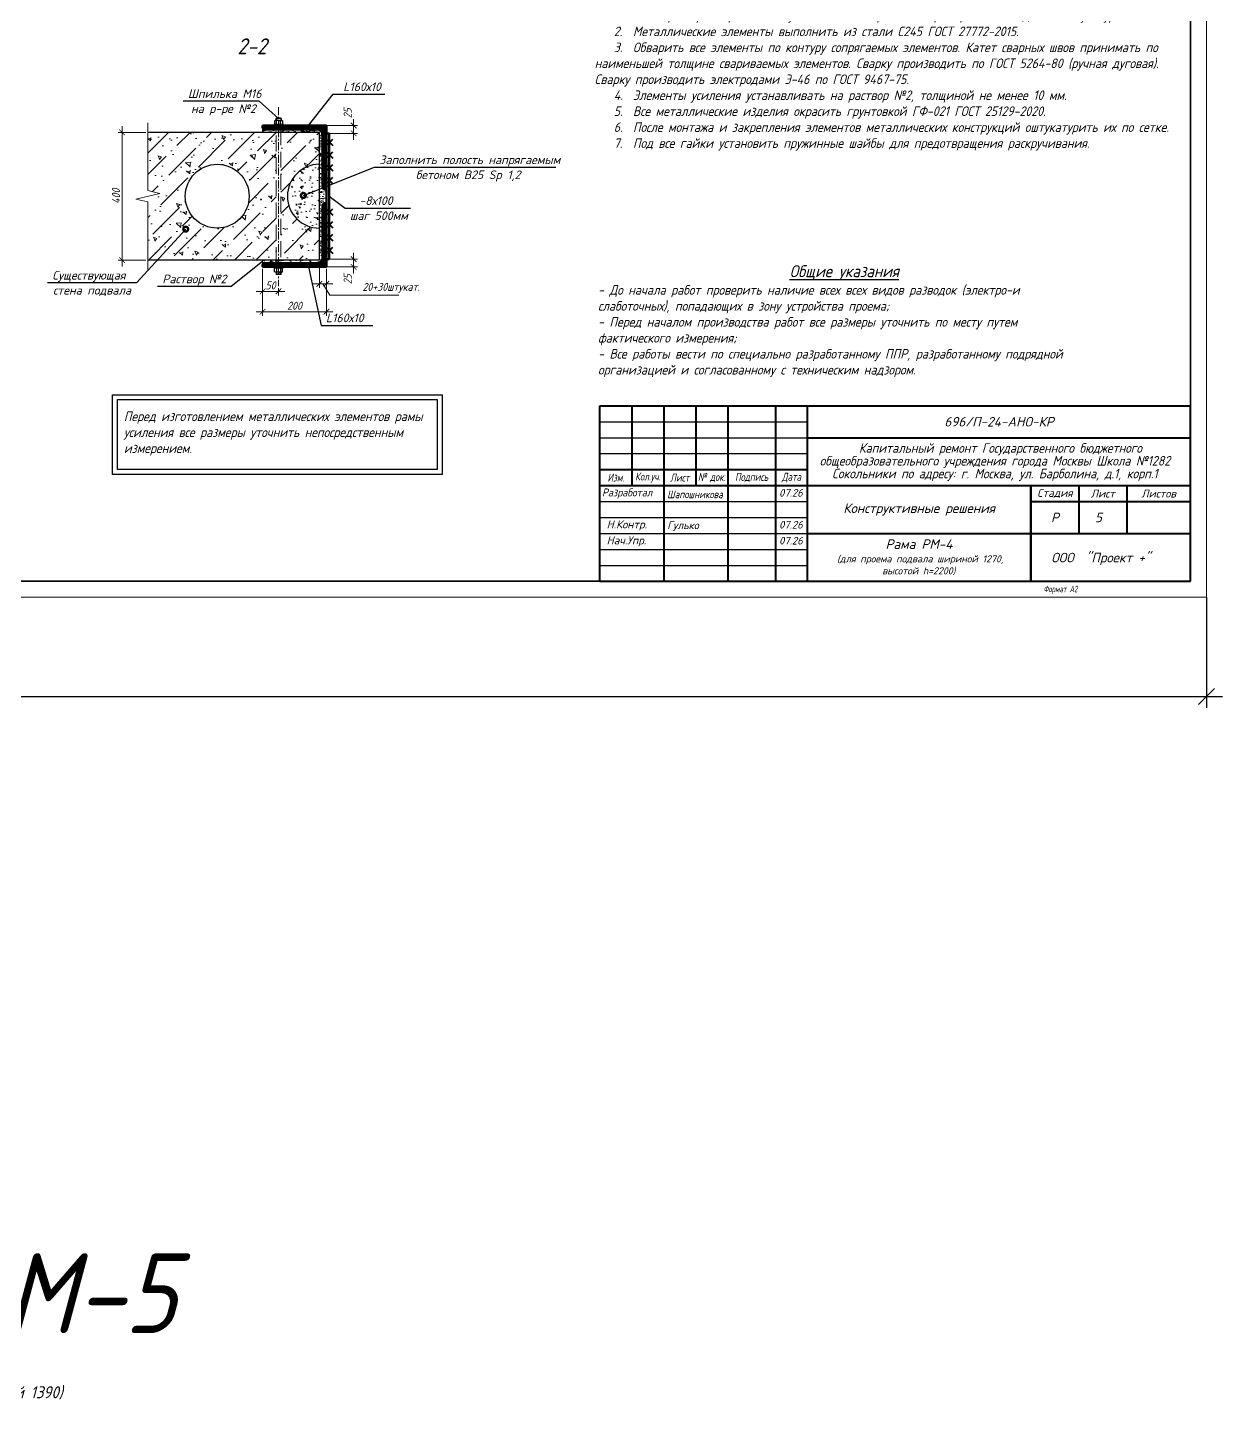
# Model space of a CAD drawing. Header units: millimetres. Extents: x 749182 to 2267578, y 70462 to 311449.
# Drawn here: x 2074414 to 2081900, y 179682 to 188292 of the extents above; entities that cross this region are included whole.
import ezdxf

# ---------------------------------------------------------------- set-up
doc = ezdxf.new("R2010")
doc.units = ezdxf.units.MM
doc.linetypes.add('ГОСТ 2.303 4', pattern=[7, 5, -2, 0])
doc.linetypes.add('осеваяX2', pattern=[4, 2.5, -0.5, 0.5, -0.5])
doc.layers.get('Defpoints').update_dxf_attribs({"color": 255})
for name, color, linetype, lineweight in [('Shtamp', 7, 'Continuous', 35), ('монолит', 176, 'Continuous', 50), ('Оси', 165, 'осеваяX2', 13), ('Размер', 7, 'Continuous', 13), ('размеры', 7, 'Continuous', 9), ('Стены', 184, 'Continuous', 40), ('штамп', 7, 'Continuous', 25), ('штриховка кирпич', 42, 'Continuous', 5)]:
    doc.layers.add(name, color=color, linetype=linetype, lineweight=lineweight)
for name, color, linetype in [('VPORTS', 7, 'Continuous'), ('металл', 124, 'Continuous'), ('Текст', 7, 'Continuous'), ('Штриховка', 252, 'Continuous')]:
    doc.layers.add(name, color=color, linetype=linetype)
doc.styles.add('GOST', font='', dxfattribs={"width": 0.8, "oblique": 10})
doc.styles.add('GOST 2.304_new', font='isocpeur.ttf', dxfattribs={"width": 0.9, "oblique": 15})
doc.styles.add('БДА100', font='romand.shx', dxfattribs={"width": 0.7})
doc.styles.add('М2', font='isocpeui.ttf')
doc.styles.get('GOST').set_extended_font_data('GOST type A')
doc.dimstyles.new('SPDS', dxfattribs={"dimscale": 25, "dimtxt": 2.5, "dimasz": 1.77, "dimexe": 1.25, "dimexo": 0.625, "dimtad": 1, "dimdec": 0, "dimrnd": 0.001, "dimtxsty": 'GOST 2.304_new', "dimblk": 'ARCHTICK', "dimcen": 2.5, "dimdle": 2, "dimclrt": 256, "dimazin": 2, "dimtfac": 0.75, "dimtdec": 0, "dimtmove": 1, "dimatfit": 3, "dimfxl": 0, "dimtolj": 1, "dimlwd": 9, "dimlwe": 9, "dimarcsym": 0})
doc.dimstyles.new('SPDS 1_10', dxfattribs={"dimscale": 10, "dimtxt": 2.5, "dimasz": 1.77, "dimexe": 1.25, "dimexo": 0.625, "dimtad": 1, "dimdec": 0, "dimrnd": 0.001, "dimtxsty": 'М2', "dimblk": 'ARCHTICK', "dimcen": 2.5, "dimdle": 2, "dimclrt": 256, "dimadec": 0, "dimazin": 2, "dimtfac": 0.75, "dimtdec": 0, "dimtmove": 1, "dimatfit": 3, "dimfxl": 0, "dimtolj": 1, "dimlwd": 9, "dimlwe": 9, "dimarcsym": 0})
doc.dimstyles.new('БДА1', dxfattribs={"dimtxt": 2, "dimasz": 1, "dimexe": 0.7, "dimexo": 0, "dimgap": 0.8, "dimtad": 1, "dimdec": 0, "dimrnd": 1, "dimzin": 0, "dimdsep": 46, "dimtxsty": 'БДА100', "dimblk": 'OBLIQUE', "dimcen": 2, "dimdle": 1, "dimadec": 0, "dimazin": 0, "dimtfac": 1, "dimtdec": 0, "dimtmove": 1, "dimatfit": 3, "dimldrblk": 'NONE', "dimfxl": 0, "dimtolj": 1, "dimtzin": 0, "dimlwd": -1, "dimlwe": -1, "dimarcsym": 0})
pattern_1 = [(45, (-41934123.9022, -1431703.9427), (-2.24506403027, 2.24506403027), [])]

# ---------------------------------------------------------------- blocks, each defined once
blk = doc.blocks.new('_Oblique')
at = {"color": 0, "linetype": 'ByBlock', "lineweight": -2}
blk.add_line((-0.5, -0.5), (0.5, 0.5), dxfattribs=at)
blk = doc.blocks.new('*D714')
at = {"layer": 'Defpoints', "color": 0, "transparency": 16777216}
for p, q in [((0, 0), (0, -34.62)), ((594, 0), (594, -34.62)), ((-5, -31.12), (599, -31.12))]:
    blk.add_line(p, q, dxfattribs=at)
for p in [(0, 0), (594, 0), (594, -31.12)]:
    blk.add_point(p, dxfattribs=at)
at = {"layer": 'Defpoints', "color": 0, "transparency": 16777216, "xscale": 5, "yscale": 5, "zscale": 5, "rotation": 180}
blk.add_blockref('_Oblique', (0, -31.12), dxfattribs=at)
at = {"layer": 'Defpoints', "color": 0, "transparency": 16777216, "xscale": 5, "yscale": 5, "zscale": 5}
blk.add_blockref('_Oblique', (594, -31.12), dxfattribs=at)
at = {"layer": 'Defpoints', "color": 0, "lineweight": 0, "transparency": 16777216, "insert": (105, -22.12), "char_height": 10, "attachment_point": 5, "style": 'БДА100'}
blk.add_mtext('\\A1;594', dxfattribs=at)
blk = doc.blocks.new('_None')
blk = doc.blocks.new('A$C88dd6df2')
at = {"layer": 'Shtamp', "linetype": 'Continuous', "lineweight": 40}
for p, q in [((-185, 55), (0, 55)), ((-185, 0), (-185, 55)), ((-175, 55), (-175, 30)), ((-165, 55), (-165, 0)), ((-155, 55), (-155, 30)), ((-145, 55), (-145, 0)), ((-130, 55), (-130, 0)), ((-120, 0), (-120, 54.99)), ((0, 0), (0, 55)), ((-120, 45), (0, 45)), ((-185, 35), (-120, 35)), ((-185, 30), (0, 30)), ((-50, 0), (-50, 30)), ((-50, 30), (-50, 0)), ((-35, 30), (-35, 15)), ((-20, 30), (-20, 15)), ((-50, 25), (0, 25)), ((-120, 15), (0, 15)), ((-185, 0), (0, 0))]:
    blk.add_line(p, q, dxfattribs=at)
at = {"layer": 'Shtamp', "linetype": 'Continuous', "lineweight": 25}
for p, q in [((-185, 50), (-120, 50)), ((-185, 45), (-120, 45)), ((-185, 40), (-120, 40)), ((-185, 25), (-120, 25)), ((-185, 20), (-120, 20)), ((-185, 15), (-120, 15)), ((-185, 10), (-120, 10)), ((-185, 5), (-120, 5))]:
    blk.add_line(p, q, dxfattribs=at)
at = {"layer": 'штамп', "lineweight": 30}
blk.add_lwpolyline([(-185, 0), (0, 0), (0, 55), (-185, 55)], close=True, dxfattribs=at)
at = {"layer": 'Shtamp', "ltscale": 33.333333, "char_height": 3, "attachment_point": 5, "style": 'М2'}
for s, insert, width, line_spacing_factor in [('{\\W1;696/П-24-АНО-КР}', (-60, 50), 120, 0.76), ('{\\fISOCPEUR|b0|i0|c204|p34;\\Q15;\\W0.9;  Капитальный ремонт Государственного бюджетного общеобразовательного учреждения города Москвы Школа №1282 Сокольники по адресу: г. Москва, ул. Барболина, д.1, корп.1}', (-61.29, 37.36), 120, 0.8), ('{\\W1;Конструктивные решения}', (-85, 22.5), 109.3351, 0.76), ('{\\W1;Р}', (-42.5, 20), 109.3351, 0.76), ('{\\W1;ООО  "Проект +"}', (-28.13, 7.03), 109.3351, 0.76)]:
    blk.add_mtext(s, dxfattribs=dict(at, insert=insert, width=width, line_spacing_factor=line_spacing_factor))
at = {"layer": 'Shtamp', "color": 18, "ltscale": 100, "true_color": 0x000000, "style": 'М2'}
for s, insert, char_height, width, attachment_point in [('{\\W0.8;\\C256;Изм.}', (-180, 32.5), 2.5, 10, 5), ('{\\W0.8;\\C256;Кол\\T0.9;.\\T1;уч.}', (-170, 32.5), 2.5, 10, 5), ('{\\W0.8;\\C256;Лист}', (-160, 32.5), 2.5, 10, 5), ('{\\W0.8;\\C256;№\\T0.75; \\T1;док.}', (-150, 32.5), 2.5, 10, 5), ('{\\W0.8;\\C256;Подпись}', (-137.5, 32.5), 2.5, 15, 5), ('{\\W0.8;\\C256;Дата}', (-125, 32.5), 2.5, 10, 5), ('\\pi0.5,t0;{\\W0.9;\\C256; Разработал}', (-186.29, 27.5), 2.5, 20, 4), ('{\\W0.85;\\C256;Шапошникова}', (-163.93, 27.24), 2.4, 25.0954, 4), ('{\\W1;\\C256;07.26}', (-128.9, 27.73), 2.4, 20, 4), ('{\\W1;\\C256;Стадия}', (-42.5, 27.5), 2.5, 15, 5), ('{\\W1;\\C256;Лист}', (-27.5, 27.5), 2.5, 15, 5), ('{\\W1;\\C256;Листов}', (-10, 27.5), 2.5, 20, 5), ('\\pi0.5,t0;{\\W1;\\C256; Н.Контр.}', (-185, 17.5), 2.5, 20, 4), ('{\\W1;\\C256;Гулько}', (-163.93, 17.24), 2.4, 25.0954, 4), ('{\\W1;\\C256;07.26}', (-128.9, 17.73), 2.4, 20, 4), ('\\pi0.5,t0;{\\W1;\\C256; Нач.Упр.}', (-185, 12.5), 2.5, 20, 4), ('{\\W1;\\C256;07.26}', (-128.9, 12.73), 2.4, 20, 4)]:
    blk.add_mtext(s, dxfattribs=dict(at, insert=insert, char_height=char_height, width=width, attachment_point=attachment_point))
blk = doc.blocks.new('_ArchTick')
at = {"color": 0, "linetype": 'ByBlock', "const_width": 0.15}
blk.add_lwpolyline([(-0.5, -0.5), (0.5, 0.5)], dxfattribs=at)
blk = doc.blocks.new('*D1613')
at = {"layer": 'Defpoints', "color": 0, "lineweight": 20, "ltscale": 10, "transparency": 16777216}
for p in [(314.4, 574.2), (233.3, 174.2), (314.4, 174.2)]:
    blk.add_point(p, dxfattribs=at)
at = {"layer": 'Размер', "color": 0, "lineweight": 9, "ltscale": 10, "transparency": 16777216}
for p, q in [((308.2, 574.2), (220.8, 574.2)), ((233.3, 594.2), (233.3, 154.2)), ((308.2, 174.2), (220.8, 174.2))]:
    blk.add_line(p, q, dxfattribs=at)
at = {"layer": 'Размер', "color": 0, "lineweight": 9, "ltscale": 10, "transparency": 16777216, "xscale": 17.7, "yscale": 17.7, "zscale": 17.7}
for p, rotation in [((233.3, 574.2), 90), ((233.3, 174.2), 270)]:
    blk.add_blockref('_ArchTick', p, dxfattribs=dict(at, rotation=rotation))
at = {"layer": 'Размер', "ltscale": 10, "transparency": 16777216, "insert": (214.6, 374.2), "char_height": 25, "attachment_point": 5, "rotation": 90, "style": 'GOST 2.304_new'}
blk.add_mtext('\\A1;400', dxfattribs=at)
blk = doc.blocks.new('*D1614')
at = {"layer": 'Defpoints', "color": 0, "lineweight": 20, "ltscale": 10, "transparency": 16777216}
for p in [(673.6, 152.6), (873.6, 146.6), (873.6, 12.5)]:
    blk.add_point(p, dxfattribs=at)
at = {"layer": 'Размер', "color": 0, "lineweight": 9, "ltscale": 10, "transparency": 16777216}
for p, q in [((673.6, 146.4), (673.6, 0)), ((873.6, 140.4), (873.6, 0)), ((653.6, 12.5), (893.6, 12.5))]:
    blk.add_line(p, q, dxfattribs=at)
at = {"layer": 'Размер', "color": 0, "lineweight": 9, "ltscale": 10, "transparency": 16777216, "xscale": 17.7, "yscale": 17.7, "zscale": 17.7, "rotation": 180}
blk.add_blockref('_ArchTick', (673.6, 12.5), dxfattribs=at)
at = {"layer": 'Размер', "color": 0, "lineweight": 9, "ltscale": 10, "transparency": 16777216, "xscale": 17.7, "yscale": 17.7, "zscale": 17.7}
blk.add_blockref('_ArchTick', (873.6, 12.5), dxfattribs=at)
at = {"layer": 'Размер', "ltscale": 10, "transparency": 16777216, "insert": (773.6, 31.2), "char_height": 25, "attachment_point": 5, "style": 'GOST 2.304_new'}
blk.add_mtext('\\A1;200', dxfattribs=at)
blk = doc.blocks.new('*D1615')
at = {"layer": 'Defpoints', "color": 0, "lineweight": 20, "ltscale": 10, "transparency": 16777216}
for p in [(673.6, 92.7), (723.6, 92.7), (673.6, 76.2)]:
    blk.add_point(p, dxfattribs=at)
at = {"layer": 'Размер', "color": 0, "lineweight": 9, "ltscale": 10, "transparency": 16777216}
for p, q in [((673.6, 86.5), (673.6, 63.7)), ((723.6, 86.5), (723.6, 63.7)), ((743.6, 76.2), (653.6, 76.2))]:
    blk.add_line(p, q, dxfattribs=at)
at = {"layer": 'Размер', "color": 0, "lineweight": 9, "ltscale": 10, "transparency": 16777216, "xscale": 17.7, "yscale": 17.7, "zscale": 17.7, "rotation": 180}
blk.add_blockref('_ArchTick', (673.6, 76.2), dxfattribs=at)
at = {"layer": 'Размер', "color": 0, "lineweight": 9, "ltscale": 10, "transparency": 16777216, "xscale": 17.7, "yscale": 17.7, "zscale": 17.7}
blk.add_blockref('_ArchTick', (723.6, 76.2), dxfattribs=at)
at = {"layer": 'Размер', "ltscale": 10, "transparency": 16777216, "insert": (698.6, 94.9), "char_height": 25, "attachment_point": 5, "style": 'GOST 2.304_new'}
blk.add_mtext('\\A1;50', dxfattribs=at)
blk = doc.blocks.new('*D733')
at = {"layer": 'Defpoints', "color": 0, "ltscale": 20, "transparency": 16777216}
for p in [(41835131.7, 1573597.2), (41835137.9, 1573621.8), (41835223.1, 1573597.2)]:
    blk.add_point(p, dxfattribs=at)
at = {"layer": 'Размер', "color": 0, "lineweight": 9, "ltscale": 20, "transparency": 16777216}
for p, q in [((41835223.1, 1573641.8), (41835223.1, 1573577.2)), ((41835137.9, 1573597.2), (41835235.6, 1573597.2)), ((41835144.2, 1573621.8), (41835235.6, 1573621.8))]:
    blk.add_line(p, q, dxfattribs=at)
at = {"layer": 'Размер', "color": 0, "lineweight": 9, "ltscale": 20, "transparency": 16777216, "xscale": 17.7, "yscale": 17.7, "zscale": 17.7}
for p, rotation in [((41835223.1, 1573621.8), 90), ((41835223.1, 1573597.2), 270)]:
    blk.add_blockref('_ArchTick', p, dxfattribs=dict(at, rotation=rotation))
at = {"layer": 'Размер', "ltscale": 20, "transparency": 16777216, "insert": (41835204.2, 1573558.9), "char_height": 25, "attachment_point": 5, "rotation": 90, "style": 'GOST 2.304_new'}
blk.add_mtext('\\A1;25', dxfattribs=at)
blk = doc.blocks.new('*D734')
at = {"layer": 'Defpoints', "color": 0, "ltscale": 20, "transparency": 16777216}
for p in [(41835131.7, 1574040.4), (41835137.9, 1574015.8), (41835223.1, 1574040.4)]:
    blk.add_point(p, dxfattribs=at)
at = {"layer": 'Размер', "color": 0, "lineweight": 9, "ltscale": 20, "transparency": 16777216}
for p, q in [((41835223.1, 1573995.8), (41835223.1, 1574060.4)), ((41835137.9, 1574040.4), (41835235.6, 1574040.4)), ((41835144.2, 1574015.8), (41835235.6, 1574015.8))]:
    blk.add_line(p, q, dxfattribs=at)
at = {"layer": 'Размер', "color": 0, "lineweight": 9, "ltscale": 20, "transparency": 16777216, "xscale": 17.7, "yscale": 17.7, "zscale": 17.7}
for p, rotation in [((41835223.1, 1574040.4), 90), ((41835223.1, 1574015.8), 270)]:
    blk.add_blockref('_ArchTick', p, dxfattribs=dict(at, rotation=rotation))
at = {"layer": 'Размер', "ltscale": 20, "transparency": 16777216, "insert": (41835204.2, 1574078.7), "char_height": 25, "attachment_point": 5, "rotation": 90, "style": 'GOST 2.304_new'}
blk.add_mtext('\\A1;25', dxfattribs=at)
blk = doc.blocks.new('*D1616')
at = {"color": 0, "lineweight": 9, "ltscale": 100, "transparency": 16777216}
for p, q in [((851.4, 168), (851.4, 87.4)), ((873.6, 146.4), (873.6, 87.4)), ((831.4, 99.9), (893.6, 99.9)), ((862.5, 99.9), (883.8, 64.4)), ((883.8, 64.4), (1100, 64.4))]:
    blk.add_line(p, q, dxfattribs=at)
at = {"layer": 'Defpoints', "color": 0, "lineweight": 20, "ltscale": 100, "transparency": 16777216}
for p in [(851.4, 174.2), (873.6, 152.6), (873.6, 99.9)]:
    blk.add_point(p, dxfattribs=at)
at = {"color": 0, "lineweight": 9, "ltscale": 100, "transparency": 16777216, "xscale": 17.7, "yscale": 17.7, "zscale": 17.7, "rotation": 180}
blk.add_blockref('_ArchTick', (851.4, 99.9), dxfattribs=at)
at = {"color": 0, "lineweight": 9, "ltscale": 100, "transparency": 16777216, "xscale": 17.7, "yscale": 17.7, "zscale": 17.7}
blk.add_blockref('_ArchTick', (873.6, 99.9), dxfattribs=at)
at = {"ltscale": 100, "transparency": 16777216, "insert": (1076.1, 86.9), "char_height": 25, "width": 372.005, "attachment_point": 5, "style": 'GOST 2.304_new'}
blk.add_mtext('\\A1;20+30штукат.', dxfattribs=at)
blk = doc.blocks.new('*U713')
at = {"color": 44, "lineweight": 20, "ltscale": 10}
for p, q in [((594, 0), (594, 420)), ((0, 0), (594, 0))]:
    blk.add_line(p, q, dxfattribs=at)
at = {"color": 137, "lineweight": 35, "ltscale": 10}
for p, q in [((589, 5), (589, 415)), ((8.04, 5), (589, 5))]:
    blk.add_line(p, q, dxfattribs=at)
at = {"color": 44, "lineweight": 13, "style": 'GOST', "oblique": 10, "width": 0.8}
for tag in ['ФОРМАТВЕРТ', 'ФОРМАТГОРИЗ']:
    blk.add_attdef(tag, (542.98, 1.6), '', height=2, dxfattribs=at)
at = {"layer": 'Defpoints', "color": 251, "lineweight": 0}
dim = blk.add_linear_dim(base=(594, -31.12), p1=(0, 0), p2=(594, 0), dimstyle='БДА1', override={"dimscale": 5}, dxfattribs=at)
dim.commit()
dim.dimension.update_dxf_attribs({"geometry": '*D714', "text_midpoint": (105, -31.12), "dimtype": 128})
blk = doc.blocks.new('A$Cec4e5253')
at = {"layer": 'Размер', "ltscale": 20}
h = blk.add_hatch(dxfattribs=at)
h.set_pattern_fill('AR-CONC', color=0, scale=0.7, angle=90)
h.set_pattern_definition([(140, (-186168.4, 234549.72), (11.15736, 127.52927), [13.335, -146.685]), (85, (-186168.4, 234549.72), (-133.73979, -24.670395), [10.668, -117.34841]), (190.451445, (-186167.47, 234560.35), (-122.582426, 102.858873), [11.333006, -124.66317]), (136.1842, (-186203.96, 234549.72), (29.42963, 189.75533), [20.0025, -220.0275]), (186.63556, (-186201.5, 234565.54), (-173.19829, 166.18289), [16.99952, -186.99493]), (81.18415, (-186203.96, 234549.72), (-173.19829, 166.1829), [16.00198, -176.02181]), (111, (-186195.07, 234567.5), (71.58564, 106.130074), [13.335, -146.685]), (56, (-186195.07, 234567.5), (-128.931576, 43.26142), [10.668, -117.348]), (161.451445, (-186189.1, 234576.35), (-57.34594, 149.391493), [11.333006, -124.662956]), (127.5, (-186168.4, 234549.723), (-59.188527, 2.162022), [0, -115.9256, 0, -119.126, 0, -117.7925]), (97.5, (-186168.4, 234549.72), (-70.126402, 46.773764), [0, -67.9196, 0, -113.2586, 0, -44.8945]), (57.5, (-186168.4, 234510.073), (4.010121, 94.9134166), [0, -44.45, 0, -138.684, 0, -184.023]), (47.5, (-186168.4, 234492.29), (-17.798544, 103.690427), [0, -57.785, 0, -92.1004, 0, -130.683])])
h.paths.add_polyline_path([(314.4, 174.2), (716.3, 174.2), (716.3, 574.2), (629.6, 574.2), (314.4, 574.2), (314.4, 391.7), (351.9, 383), (314.4, 374.2)])
edge = h.paths.add_edge_path(flags=16)
edge.add_arc((531.4, 374.2), 100, 0, 360)
edge = h.paths.add_edge_path()
edge.add_line((851.4, 474.2), (851.4, 574.2))
edge.add_line((851.4, 574.2), (731, 574.2))
edge.add_line((731, 574.2), (731, 174.2))
edge.add_line((731, 174.2), (851.4, 174.2))
edge.add_line((851.4, 174.2), (851.4, 274.2))
edge.add_arc((851.4, 374.2), 100, 90, 270, ccw=False)
h = blk.add_hatch(dxfattribs=at)
h.set_pattern_fill('AR-SAND', color=256, scale=0.3)
h.set_pattern_definition([(37.5, (-41934123.902, -1431703.943), (-0.4800093888, 14.68239712), [0, -11.5824, 0, -12.954, 0, -12.3825]), (7.5, (-41934123.902, -1431703.943), (13.485698494, 21.504753017), [0, -6.2484, 0, -10.4394, 0, -4.0005]), (327.5, (-41934133.275, -1431703.943), (23.7297711072, 0.0431155404), [0, -3.81, 0, -13.716, 0, -17.907]), (317.5, (-41934133.275, -1431703.943), (22.906693574, 6.687879698), [0, -1.905, 0, -8.9916, 0, -10.287])])
h.paths.add_polyline_path([(716.3, 174.2), (673.6, 174.2), (673.6, 158.6, -0.414214), (679.6, 164.6), (716.3, 164.6)])
h.paths.add_polyline_path([(723.6, 174.2), (716.3, 174.2), (716.3, 164.6), (723.6, 164.6)])
h.paths.add_polyline_path([(731, 174.2), (723.6, 174.2), (723.6, 164.6), (731, 164.6)])
h.paths.add_polyline_path([(861.6, 182.6), (861.6, 346.6, -0.414214), (867.6, 352.6), (873.6, 352.6), (873.6, 395.8), (867.6, 395.8, -0.414214), (861.6, 401.8), (861.6, 565.8, 0.414214), (843.6, 583.8), (731, 583.8), (731, 574.2), (851.4, 574.2), (851.4, 174.2), (731, 174.2), (731, 164.6), (843.6, 164.6, 0.414214)])
h.paths.add_polyline_path([(731, 583.8), (723.6, 583.8), (723.6, 574.2), (731, 574.2)])
h.paths.add_polyline_path([(723.6, 583.8), (716.3, 583.8), (716.3, 574.2), (723.6, 574.2)])
h.paths.add_polyline_path([(716.3, 583.8), (679.6, 583.8, -0.414214), (673.6, 589.8), (673.6, 574.2), (716.3, 574.2)])
h = blk.add_hatch(dxfattribs=at)
h.set_pattern_fill('AR-CONC', color=0, scale=0.3, angle=90)
h.set_pattern_definition([(140, (-186168.4, 234549.723), (4.7817257, 54.655401), [5.715, -62.865]), (85, (-186168.4, 234549.723), (-57.317054, -10.573026), [4.572, -50.292175]), (190.451445, (-186168, 234554.28), (-52.535326, 44.082374), [4.857003, -53.427073]), (136.1842, (-186183.64, 234549.72), (12.612698, 81.323712), [8.5725, -94.2975]), (186.635558, (-186182.59, 234556.5), (-74.227837, 71.22124), [7.285507, -80.140682]), (81.18415, (-186183.64, 234549.72), (-74.227837, 71.22124), [6.85799, -75.43792]), (111, (-186179.83, 234557.343), (30.6795595, 45.4843174), [5.715, -62.865]), (56, (-186179.83, 234557.343), (-55.25639, 18.540609), [4.572, -50.292]), (161.451445, (-186177.27, 234561.133), (-24.576831, 64.024926), [4.857003, -53.426981]), (127.5, (-186168.4, 234549.723), (-25.3665117, 0.926581), [0, -49.6824, 0, -51.054, 0, -50.4825]), (97.5, (-186168.4, 234549.723), (-30.0541724, 20.0458988), [0, -29.1084, 0, -48.5394, 0, -19.2405]), (57.5, (-186168.4, 234532.73), (1.7186232, 40.6771786), [0, -19.05, 0, -59.436, 0, -78.867]), (47.5, (-186168.4, 234525.11), (-7.6279473, 44.4387544), [0, -24.765, 0, -39.4716, 0, -56.007])])
h.paths.add_polyline_path([(851.4, 474.2, 1), (851.4, 274.2)])
at = {"layer": 'Штриховка', "ltscale": 10}
h = blk.add_hatch(dxfattribs=at)
h.set_pattern_fill('ANSI31', color=256)
h.set_pattern_definition(pattern_1)
h.paths.add_polyline_path([(843.6, 583.8, -0.414214), (861.6, 565.8), (861.6, 401.8, 0.414214), (867.6, 395.8), (873.6, 395.8), (873.6, 595.8), (673.6, 595.8), (673.6, 589.8, 0.414214), (679.6, 583.8)])
h = blk.add_hatch(dxfattribs=at)
h.set_pattern_fill('ANSI31', color=256)
h.set_pattern_definition(pattern_1)
h.paths.add_polyline_path([(873.6, 152.6), (673.6, 152.6), (673.6, 158.6, -0.414214), (679.6, 164.6), (843.6, 164.6, 0.414214), (861.6, 182.6), (861.6, 346.6, -0.414214), (867.6, 352.6), (873.6, 352.6)])
at = {"layer": 'штриховка кирпич', "ltscale": 20}
h = blk.add_hatch(dxfattribs=at)
h.set_pattern_fill('ANSI36', color=0, scale=15)
h.set_pattern_definition([(45, (-186168.4, 234549.723), (25.25697, 92.608891), [119.0625, -23.8125, 0, -23.8125])])
h.paths.add_polyline_path([(314.4, 391.7), (351.9, 383), (314.4, 374.2), (314.4, 174.2), (716.3, 174.2), (716.3, 574.2), (629.6, 574.2), (314.4, 574.2)])
edge = h.paths.add_edge_path(flags=16)
edge.add_arc((531.4, 374.2), 100, 0, 360)
edge = h.paths.add_edge_path()
edge.add_line((731, 174.2), (851.4, 174.2))
edge.add_line((851.4, 174.2), (851.4, 274.2))
edge.add_arc((851.4, 374.2), 100, 90, 270, ccw=False)
edge.add_line((851.4, 474.2), (851.4, 574.2))
edge.add_line((851.4, 574.2), (731, 574.2))
edge.add_line((731, 574.2), (731, 174.2))
at = {"layer": 'металл', "linetype": 'Continuous', "lineweight": 30, "ltscale": 10}
for p, q in [((713.2, 611.8), (710.9, 610.5)), ((710.9, 610.5), (710.9, 600.1)), ((723.6, 611.8), (713.2, 611.8)), ((716.7, 619.2), (715.6, 618.1)), ((731.6, 618.1), (715.6, 618.1)), ((715.6, 611.8), (715.6, 618.1)), ((730.5, 619.2), (716.7, 619.2)), ((717.3, 600.1), (717.3, 610.5)), ((723.6, 611.8), (734.1, 611.8)), ((730, 600.1), (730, 610.5)), ((731.6, 618.1), (730.5, 619.2)), ((731.6, 618.1), (731.6, 611.8)), ((734.1, 611.8), (736.3, 610.5)), ((736.3, 610.5), (736.3, 600.1)), ((708.6, 598.8), (708.6, 595.8)), ((738.6, 598.8), (708.6, 598.8)), ((708.6, 595.8), (738.6, 595.8)), ((713.2, 598.8), (710.9, 600.1)), ((723.6, 598.8), (713.2, 598.8)), ((731.6, 598.8), (715.6, 598.8)), ((723.6, 598.8), (734.1, 598.8)), ((734.1, 598.8), (736.3, 600.1)), ((738.6, 595.8), (738.6, 598.8)), ((708.6, 149.6), (708.6, 152.6)), ((708.6, 152.6), (738.6, 152.6)), ((738.6, 149.6), (708.6, 149.6)), ((713.2, 149.6), (710.9, 148.3)), ((710.9, 137.9), (710.9, 148.3)), ((713.2, 136.6), (710.9, 137.9)), ((723.6, 149.6), (713.2, 149.6)), ((723.6, 136.6), (713.2, 136.6)), ((731.6, 149.6), (715.6, 149.6)), ((715.6, 136.6), (715.6, 130.4)), ((716.7, 129.3), (715.6, 130.4)), ((731.6, 130.4), (715.6, 130.4)), ((730.5, 129.3), (716.7, 129.3)), ((717.3, 148.3), (717.3, 137.9)), ((723.6, 149.6), (734.1, 149.6)), ((723.6, 136.6), (734.1, 136.6)), ((730, 148.3), (730, 137.9)), ((731.6, 130.4), (730.5, 129.3)), ((731.6, 130.4), (731.6, 136.6)), ((734.1, 149.6), (736.3, 148.3)), ((734.1, 136.6), (736.3, 137.9)), ((736.3, 137.9), (736.3, 148.3)), ((738.6, 152.6), (738.6, 149.6))]:
    blk.add_line(p, q, dxfattribs=at)
at = {"layer": 'металл', "linetype": 'Continuous', "lineweight": 60, "ltscale": 10}
for p, q in [((673.6, 595.8), (873.6, 595.8)), ((673.6, 589.8), (673.6, 595.8)), ((843.6, 583.8), (679.6, 583.8)), ((861.6, 401.8), (861.6, 565.8)), ((873.6, 595.8), (873.6, 395.8)), ((873.6, 395.8), (867.6, 395.8))]:
    blk.add_line(p, q, dxfattribs=at)
at = {"layer": 'металл', "linetype": 'Continuous', "lineweight": 60, "ltscale": 10, "extrusion": (0, 0, -1)}
for p, q in [((861.6, 346.6), (861.6, 182.6)), ((873.6, 352.6), (867.6, 352.6)), ((873.6, 152.6), (873.6, 352.6)), ((673.6, 158.6), (673.6, 152.6)), ((673.6, 152.6), (873.6, 152.6)), ((843.6, 164.6), (679.6, 164.6))]:
    blk.add_line(p, q, dxfattribs=at)
at = {"layer": 'металл', "linetype": 'Continuous', "lineweight": 60, "ltscale": 100}
blk.add_lwpolyline([(873.6, 571.2), (873.6, 177.2), (881.6, 177.2), (881.6, 571.2)], close=True, dxfattribs=at)
at = {"layer": 'металл', "linetype": 'Continuous', "lineweight": 30, "ltscale": 10}
for centre, radius, start, end in [((714.1, 605.9), 5.62, 55.6158, 115.6158), ((723.6, 590.5), 21, 72.412, 107.588), ((733.1, 605.9), 5.62, 64.3842, 124.3842), ((714.1, 604.8), 5.62, 244.3842, 304.3842), ((723.6, 620.2), 21, 252.412, 287.588), ((733.1, 604.8), 5.62, 235.6158, 295.6158), ((714.1, 143.7), 5.62, 55.6158, 115.6158), ((714.1, 142.6), 5.62, 244.3842, 304.3842), ((723.6, 128.3), 21, 72.412, 107.588), ((723.6, 158), 21, 252.412, 287.588), ((733.1, 143.7), 5.62, 64.3842, 124.3842), ((733.1, 142.6), 5.62, 235.6158, 295.6158)]:
    blk.add_arc(centre, radius, start, end, dxfattribs=at)
at = {"layer": 'металл', "linetype": 'Continuous', "lineweight": 60, "ltscale": 10}
for centre, radius, start, end in [((679.6, 589.8), 6, 180, 270), ((843.6, 565.8), 18, 0, 90), ((867.6, 401.8), 6, 180, 270)]:
    blk.add_arc(centre, radius, start, end, dxfattribs=at)
at = {"layer": 'металл', "linetype": 'Continuous', "lineweight": 60, "ltscale": 10, "extrusion": (0, 0, -1)}
for centre, radius, start, end in [((-867.6, 346.6), 6, 0, 90), ((-843.6, 182.6), 18, 180, 270), ((-679.6, 158.6), 6, 0, 90)]:
    blk.add_arc(centre, radius, start, end, dxfattribs=at)
at = {"layer": 'монолит', "lineweight": 25, "ltscale": 100}
for p, q in [((851.4, 574.2), (314.4, 574.2)), ((851.4, 174.2), (851.4, 574.2)), ((851.4, 174.2), (314.4, 174.2))]:
    blk.add_line(p, q, dxfattribs=at)
at = {"layer": 'монолит', "color": 0, "lineweight": 25, "ltscale": 100}
blk.add_circle((531.4, 374.2), 100, dxfattribs=at)
blk.add_arc((851.4, 374.2), 100, 90, 270, dxfattribs=at)
at = {"layer": 'Оси', "ltscale": 10}
for p, q in [((723.6, 653.1), (723.6, 595.8)), ((723.6, 583.8), (723.6, 164.6)), ((723.6, 152.6), (723.6, 92.7))]:
    blk.add_line(p, q, dxfattribs=at)
at = {"layer": 'размеры', "ltscale": 10}
for p, q in [((673.6, 589.8), (673.6, 574.2)), ((673.6, 155.6), (673.6, 174.2))]:
    blk.add_line(p, q, dxfattribs=at)
at = {"layer": 'Стены', "color": 0, "linetype": 'Continuous', "ltscale": 10}
for p, q in [((873.6, 571.2), (873.6, 395.8)), ((873.6, 553.5), (893.6, 533.5)), ((873.6, 533.5), (893.6, 553.5)), ((873.6, 513.5), (893.6, 493.5)), ((873.6, 493.5), (893.6, 513.5)), ((873.6, 473.5), (893.6, 453.5)), ((873.6, 453.5), (893.6, 473.5)), ((873.6, 433.5), (893.6, 413.5)), ((873.6, 413.5), (893.6, 433.5)), ((873.6, 177.2), (873.6, 352.6)), ((873.6, 314.9), (893.6, 334.9)), ((873.6, 334.9), (893.6, 314.9)), ((873.6, 274.9), (893.6, 294.9)), ((873.6, 294.9), (893.6, 274.9)), ((873.6, 234.9), (893.6, 254.9)), ((873.6, 254.9), (893.6, 234.9)), ((873.6, 194.9), (893.6, 214.9)), ((873.6, 214.9), (893.6, 194.9))]:
    blk.add_line(p, q, dxfattribs=at)
at = {"layer": 'Текст', "ltscale": 10}
for p, q in [((817.3, 595.8), (894.6, 693.7)), ((894.6, 693.7), (1056.5, 693.7)), ((662.9, 672.1), (424.6, 672.1)), ((723.6, 618.1), (662.9, 672.1)), ((1024.3, 465), (1592.1, 465)), ((881.6, 374.2), (932, 336.7)), ((932, 336.7), (1137.1, 336.7)), ((432.7, 271), (278.6, 103.1)), ((673.6, 169.5), (575.1, 91.5)), ((817.3, 152.6), (857.2, -30.4)), ((278.6, 103.1), (0, 103.1)), ((575.1, 91.5), (344.5, 91.5)), ((857.2, -30.4), (1019.2, -30.4))]:
    blk.add_line(p, q, dxfattribs=at)
at = {"layer": 'Текст', "linetype": 'Continuous', "lineweight": 25, "ltscale": 10}
for p, q in [((716.7, 619.2), (716.7, 611.8)), ((730.5, 619.2), (730.5, 611.8)), ((716.7, 129.3), (716.7, 136.6)), ((730.5, 129.3), (730.5, 136.6))]:
    blk.add_line(p, q, dxfattribs=at)
at = {"layer": 'Текст', "color": 0, "ltscale": 10}
blk.add_line((801.2, 376.6), (1024.3, 465), dxfattribs=at)
at = {"layer": 'Текст', "color": 0, "ltscale": 10, "const_width": 15}
blk.add_lwpolyline([(804.9, 376.6, 1), (797.4, 376.6, 1)], format="xyb", close=True, dxfattribs=at)
at = {"layer": 'Текст', "ltscale": 10, "const_width": 15}
blk.add_lwpolyline([(436.5, 271, 1), (429, 271, 1)], format="xyb", close=True, dxfattribs=at)
at = {"layer": 'штриховка кирпич', "linetype": 'Continuous', "ltscale": 10}
for p, q in [((314.4, 574.2), (314.4, 604.2)), ((314.4, 174.2), (314.4, 144.2))]:
    blk.add_line(p, q, dxfattribs=at)
at = {"layer": 'штриховка кирпич', "linetype": 'ГОСТ 2.303 4', "lineweight": 13, "ltscale": 10}
for p, q in [((716.3, 164.6), (716.3, 583.8)), ((731, 583.8), (731, 164.6))]:
    blk.add_line(p, q, dxfattribs=at)
at = {"layer": 'штриховка кирпич', "linetype": 'Continuous', "ltscale": 10}
blk.add_lwpolyline([(314.4, 174.2), (314.4, 356.7), (276.9, 365.5), (351.9, 383), (314.4, 391.7), (314.4, 574.2)], dxfattribs=at)
at = {"layer": 'Текст', "ltscale": 10, "style": 'GOST 2.304_new', "oblique": 15}
for s, p in [('Шпилька М16', (439.6, 682.1)), ('L160х10', (926, 703.7)), ('на р-ре №2', (449.5, 635.1)), ('Заполнить полость напрягаемым', (1039.3, 475)), ('бетоном В25 Sp 1,2', (1153.2, 428)), ('-8х100', (976.6, 346.7)), ('шаг 500мм', (947, 299.7)), ('Существующая', (15, 113.1)), ('Раствор №2', (359.5, 101.5)), ('стена подвала', (17.2, 66.1)), ('L160х10', (871.9, -20.5))]:
    blk.add_text(s, height=27, dxfattribs=at).set_placement(p)
at = {"layer": 'Текст', "lineweight": 30, "ltscale": 10, "insert": (594.3, 868.9), "char_height": 50, "attachment_point": 1, "style": 'GOST 2.304_new'}
blk.add_mtext_dynamic_manual_height_columns('2-2', width=197.428, gutter_width=62.5, heights=[0], dxfattribs=at)
at = {"ltscale": 100}
dim = blk.add_linear_dim(base=(873.6, 99.9), p1=(851.4, 174.2), p2=(873.6, 152.6), text='20+30штукат.', dimstyle='SPDS 1_10', dxfattribs=at)
dim.commit()
dim.dimension.update_dxf_attribs({"geometry": '*D1616', "text_midpoint": (890.1, 64.4), "dimtype": 160})
at = {"layer": 'Размер', "ltscale": 20}
for base, p1, p2, angle, picture, middle in [((958.7, 595.8), (873.6, 571.2), (867.4, 595.8), 90, '*D734', (958.6, 634.1)), ((958.7, 152.6), (873.6, 177.2), (867.4, 152.6), 270, '*D733', (958.6, 114.3))]:
    dim = blk.add_linear_dim(base=base, p1=p1, p2=p2, angle=angle, dimstyle='SPDS', override={"dimscale": 10, "dimtxsty": 'GOST 2.304_new', "dimfxl": 1.25, "dimtfill": 0, "dimarcsym": 1}, dxfattribs=at)
    dim.commit()
    dim.dimension.update_dxf_attribs({"geometry": picture, "text_midpoint": middle, "dimtype": 128, "insert": (-41834264.3, -1573444.6)})
at = {"layer": 'Размер', "ltscale": 10}
dim = blk.add_linear_dim(base=(233.3, 174.2), p1=(314.4, 574.2), p2=(314.4, 174.2), angle=90, dimstyle='SPDS', override={"dimscale": 10, "dimtxsty": 'GOST 2.304_new', "dimfxl": 1.25, "dimtfill": 0, "dimarcsym": 1}, dxfattribs=at)
dim.commit()
dim.dimension.update_dxf_attribs({"geometry": '*D1613', "text_midpoint": (214.6, 374.2)})
dim = blk.add_linear_dim(base=(873.6, 12.5), p1=(673.6, 152.6), p2=(873.6, 146.6), dimstyle='SPDS', override={"dimscale": 10, "dimtxsty": 'GOST 2.304_new', "dimfxl": 1.25, "dimtfill": 0, "dimarcsym": 1}, dxfattribs=at)
dim.commit()
dim.dimension.update_dxf_attribs({"geometry": '*D1614', "text_midpoint": (773.6, 31.2)})
dim = blk.add_linear_dim(base=(673.6, 76.2), p1=(723.6, 92.7), p2=(673.6, 92.7), dimstyle='SPDS', override={"dimscale": 10, "dimtxsty": 'GOST 2.304_new', "dimfxl": 1.25, "dimtfill": 0, "dimarcsym": 1}, dxfattribs=at)
dim.commit()
dim.dimension.update_dxf_attribs({"geometry": '*D1615', "text_midpoint": (698.6, 76.2), "dimtype": 160})

msp = doc.modelspace()

# ---------------------------------------------------------------- linework, layer by layer
at = {"layer": 'Текст', "ltscale": 20}
for points in [[(2074947.0827, 185990.4588), (2077010.91, 185990.4588), (2077010.91, 185491.0143), (2074947.0827, 185491.0143)], [(2074977.0827, 185960.4588), (2076980.91, 185960.4588), (2076980.91, 185521.0143), (2074977.0827, 185521.0143)]]:
    msp.add_lwpolyline(points, close=True, dxfattribs=at)

# ---------------------------------------------------------------- block references
at = {"xscale": 20, "yscale": 20, "zscale": 20}
msp.add_blockref('*U713', (2069920.0876, 184721.2735), dxfattribs=at).add_auto_attribs({'ФОРМАТГОРИЗ': 'Формат А2'})
at = {"layer": 'VPORTS', "ltscale": 100}
for name, p, xscale, yscale, zscale in [('A$Cec4e5253', (2074539.4417, 186485.76), 2, 2, 2), ('A$C88dd6df2', (2081700.0876, 184821.2735), 20, 20, 20)]:
    msp.add_blockref(name, p, dxfattribs=dict(at, xscale=xscale, yscale=yscale, zscale=zscale))

# ---------------------------------------------------------------- texts
at = {"color": 0, "lineweight": -3, "ltscale": 0.071429, "char_height": 60, "attachment_point": 1, "style": 'М2'}
for s, insert, width in [('\\pi76.07979;5', (2081025.0409, 185251.5027), 194.341398), ('\\pi311.41598;Рама РМ-4{\\H0.75x; \\P\\pi7.80803;(для проема подвала шириной 1270, \\P\\pi290.45576;высотой h=2200)}', (2079477.6011, 185084.4924), 1057.195604)]:
    msp.add_mtext(s, dxfattribs=dict(at, insert=insert, width=width))
at = {"layer": 'Текст', "ltscale": 20, "char_height": 60, "attachment_point": 1, "style": 'GOST 2.304_new'}
for s, width, gutter_width, heights, insert in [('       Перед производством работ выполнить вскрытие отделочного слоя проемов и уточнить все размеры. \\PМетодика производства работ.\\P\\pi120;1.^IУстановку деталей крепления стен над пробиваемым проемом в существующей стене произвести в следующем порядке: \\P{\\fSymbol|b0|i1|c2|p18;·^I}До начала производства работ следует произвести установку временных опор в количестве 4 шт., L=по месту мм. \\P{\\fSymbol|b0|i1|c2|p18;·^I}На плоскости стены разметить контуры проема и горизонтальных штраб. \\P{\\fSymbol|b0|i1|c2|p18;·^I}Разбивку отверстий в стене и перемычке для пропуска болтов произвести в соответствии с разбивкой отверстий в стальной перемычке. Отверстия пробить шлямбуром диаметром 40 мм. \\P{\\fSymbol|b0|i1|c2|p18;·^I}Прорезать горизонтальную штрабу с одной стороны, с другой стороны по центру шлямбурных отверстий прорезать гнездо размером 100х100 мм, очистить от пыли и грязи, на поверхности штрабы нанести слой раствором №1 толщиной 10-20 мм, завести швеллер и предварительно стянуть со стеной болтами для плотного впрессовывания в штрабу. \\P{\\fSymbol|b0|i1|c2|p18;·^I}Установку швеллера с другой стороны стены повторить. \\P{\\fSymbol|b0|i1|c2|p18;·^I}Швеллеры окончательно стянуть между собой шпилькой. \\P{\\fSymbol|b0|i1|c2|p18;·^I}Произвести вырезание проема методом алмазной резки под перемычкой согласно схеме. \\P{\\fSymbol|b0|i1|c2|p18;·^I}После разборки проема снизу к стальной перемычке приварить накладки и оштукатурить по сетке. \\P2.^IМеталлические элементы выполнить из стали С245 ГОСТ 27772-2015. \\P3.^IОбварить все элементы по контуру сопрягаемых элементов. Катет сварных швов принимать по наименьшей толщине свариваемых элементов. Сварку производить по ГОСТ 5264-80 (ручная дуговая). Сварку производить электродами Э-46 по ГОСТ 9467-75.\\P4.^IЭлементы усиления устанавливать на раствор №2, толщиной не менее 10 мм. \\P5.^IВсе металлические изделия окрасить грунтовкой ГФ-021 ГОСТ 25129-2020. \\P6.^IПосле монтажа и закрепления элементов металлических конструкций оштукатурить их по сетке.\\P7.^IПод все гайки установить пружинные шайбы для предотвращения раскручивания. ', 3584.340827, 1500, [4759.4016], (2077966.6124, 189997.5424)), ('^I^I^I^I^I{\\H1.25x;\\LОбщие указания\\P}- До начала работ проверить наличие всех всех видов разводок (электро-и слаботочных), попадающих в зону устройства проема;\\P- Перед началом производства работ все размеры уточнить по месту путем фактического измерения;\\P- Все работы вести по специально разработанному ППР, разработанному подрядной организацией и согласованному с техническим надзором.', 2903.174826, 125, [0], (2077988.2269, 186802.0659)), ('Перед изготовлением металлических элементов рамы усиления все размеры уточнить непосредственным измерением.', 1952.323026, 125, [0], (2075017.3107, 185885.1346))]:
    msp.add_mtext_dynamic_manual_height_columns(s, width=width, gutter_width=gutter_width, heights=heights, dxfattribs=dict(at, insert=insert))
at = {"layer": 'Текст', "lineweight": 30, "ltscale": 20, "insert": (2071336.5075, 180610.8279), "char_height": 100, "attachment_point": 1, "style": 'GOST 2.304_new'}
msp.add_mtext_dynamic_manual_height_columns('\\pi874.266;{\\H5x;Рама РМ-5 \\P\\pi1729.956;\\H0.15x;(для проема подвала шириной 1390)}', width=5031.480346, gutter_width=125, heights=[0], dxfattribs=at)

doc.saveas('drawing.dxf')
